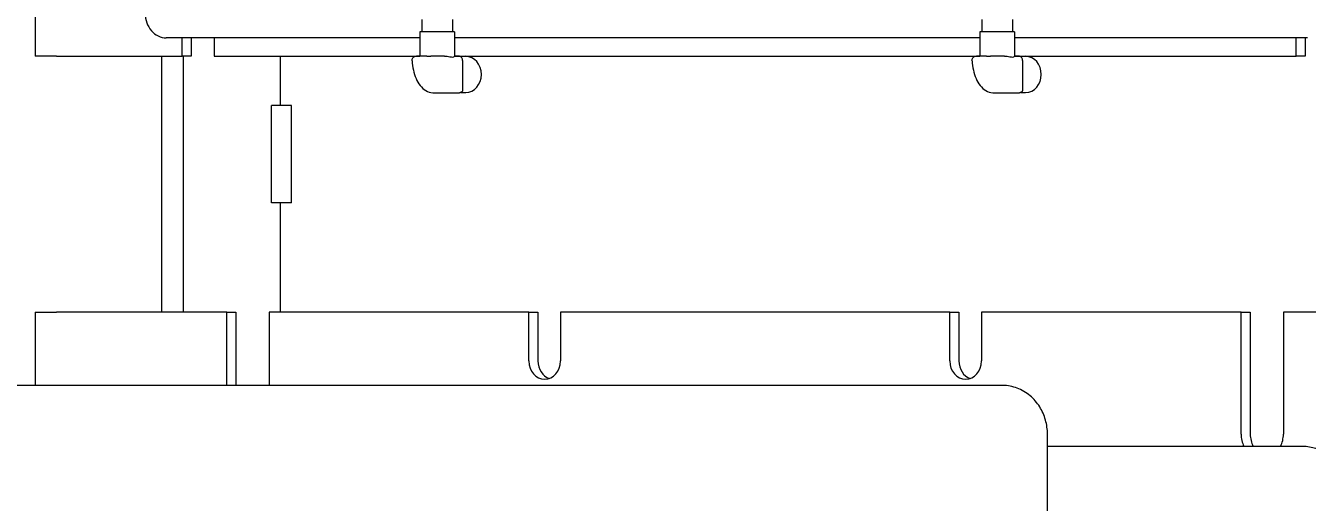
# Model space of a CAD drawing. Header units: inches. Extents: x 19 to 503, y 7 to 322.
# Drawn here: x 367.27 to 380.4, y 112.8 to 117.68 of the extents above; entities that cross this region are included whole.
import ezdxf

# ---------------------------------------------------------------- set-up
doc = ezdxf.new("R2010")
doc.units = ezdxf.units.IN
doc.header["$LTSCALE"] = 15
doc.header["$MEASUREMENT"] = 0
doc.layers.add('Dimension (ANSI)', color=7, linetype='Continuous', lineweight=25)
doc.layers.add('Visible (ANSI)', color=7, linetype='Continuous', lineweight=50)
doc.styles.add('MEMCOR Medium', font='arial.ttf')
doc.dimstyles.new('Default (ANSI)', dxfattribs={"dimscale": 15, "dimtxt": 0.15, "dimasz": 0.098425, "dimexe": 0.125, "dimexo": 0.0625, "dimgap": 0.031496, "dimtad": 0, "dimtih": 1, "dimtoh": 1, "dimdec": 4, "dimrnd": 1e-08, "dimzin": 3, "dimdsep": 46, "dimlunit": 5, "dimtxsty": 'MEMCOR Medium', "dimcen": 0.09, "dimdle": 0.393701, "dimclrd": 256, "dimclre": 256, "dimclrt": 256, "dimadec": 0, "dimazin": 1, "dimtfac": 0.8, "dimtofl": 0, "dimtmove": 0, "dimatfit": 3, "dimfxl": 1, "dimfrac": 1, "dimtolj": 1, "dimtzin": 4, "dimlwd": -1, "dimlwe": -1, "dimarcsym": 0})

# ---------------------------------------------------------------- blocks, each defined once
blk = doc.blocks.new('*D25')
at = {"layer": 'Defpoints', "color": 0, "transparency": 16777216}
for p in [(385.971, 149.759), (323.549, 58.491), (366.383, 58.491)]:
    blk.add_point(p, dxfattribs=at)
at = {"layer": 'Dimension (ANSI)', "transparency": 16777216}
for p, q in [((385.034, 149.759), (321.674, 149.759)), ((323.549, 148.283), (323.549, 114.595)), ((323.549, 59.968), (323.549, 95.474)), ((365.446, 58.491), (321.674, 58.491))]:
    blk.add_line(p, q, dxfattribs=at)
for points in [[(323.303, 148.283), (323.795, 148.283), (323.549, 149.759)], [(323.303, 59.968), (323.795, 59.968), (323.549, 58.491)]]:
    blk.add_solid(points, dxfattribs=at)
at = {"layer": 'Dimension (ANSI)', "transparency": 16777216, "char_height": 2.25, "attachment_point": 5, "style": 'MEMCOR Medium'}
for s, insert in [('\\A1; \\fArial|b0|i0;91{\\H0.8x;\\S1#4;} in', (323.549, 107.33)), ('\\A1;[2318.2 mm]{\\P\\fArial|b0|i0;SHIPPING\\P\\fArial|b0|i0;HEIGHT\\P\\fArial|b0|i0;REF.}', (323.549, 97.769))]:
    blk.add_mtext(s, dxfattribs=dict(at, insert=insert))

msp = doc.modelspace()

# ---------------------------------------------------------------- linework, layer by layer
at = {"layer": 'Visible (ANSI)', "linetype": 'Continuous', "lineweight": 18}
for p, q in [((367.36795, 119.86937), (367.36795, 117.36937)), ((371.32938, 117.74433), (371.32938, 117.61933)), ((371.64334, 117.74433), (371.64334, 117.61933)), ((377.06674, 117.74433), (377.06674, 117.61933)), ((377.3807, 117.74433), (377.3807, 117.61933)), ((371.30886, 117.55687), (368.70993, 117.55687)), ((368.87132, 117.36937), (368.87132, 117.55687)), ((368.96507, 117.55687), (368.96507, 117.36937)), ((369.20041, 117.55687), (369.20041, 117.36937)), ((371.66386, 117.61933), (371.30886, 117.61933)), ((371.30886, 117.61933), (371.30886, 117.36933)), ((371.66386, 117.61933), (371.66386, 117.36869)), ((377.04622, 117.55687), (371.66386, 117.55687)), ((377.40122, 117.61933), (377.04622, 117.61933)), ((377.04622, 117.61933), (377.04622, 117.36933)), ((377.40122, 117.61933), (377.40122, 117.36869)), ((380.40127, 117.55687), (377.40122, 117.55687)), ((380.28554, 117.36937), (380.28554, 117.55687)), ((380.37929, 117.55687), (380.37929, 117.36937)), ((367.5867, 117.36937), (367.36795, 117.36937)), ((367.5867, 117.36937), (368.87132, 117.36937)), ((368.66487, 114.74437), (368.66487, 117.36937)), ((368.96507, 117.36937), (368.87132, 117.36937)), ((368.88138, 117.36937), (368.88138, 114.74437)), ((369.20041, 117.36937), (371.30886, 117.36937)), ((369.88138, 116.86437), (369.88138, 117.36937)), ((371.37797, 117.36933), (371.27306, 117.36933)), ((371.52374, 117.36933), (371.41882, 117.36933)), ((371.56032, 117.36933), (371.52374, 117.36933)), ((371.66386, 117.36937), (377.04622, 117.36937)), ((371.70032, 117.36933), (371.66386, 117.36933)), ((371.71531, 117.36709), (371.77748, 117.36709)), ((371.74657, 117.32308), (371.74657, 117.0244)), ((377.11533, 117.36933), (377.01041, 117.36933)), ((377.2611, 117.36933), (377.15618, 117.36933)), ((377.29768, 117.36933), (377.2611, 117.36933)), ((377.40122, 117.36937), (380.28554, 117.36937)), ((377.43768, 117.36933), (377.40122, 117.36933)), ((377.45267, 117.36709), (377.51483, 117.36709)), ((377.48393, 117.32308), (377.48393, 117.0244)), ((380.37929, 117.36937), (380.28554, 117.36937)), ((371.4449, 116.99433), (371.71544, 116.99433)), ((371.72784, 116.99658), (371.77748, 116.99658)), ((377.18226, 116.99433), (377.4528, 116.99433)), ((377.4652, 116.99658), (377.51483, 116.99658)), ((369.99378, 116.86437), (369.78763, 116.86437)), ((369.78763, 115.86437), (369.78763, 116.86437)), ((369.99378, 115.86437), (369.99378, 116.86437)), ((369.99378, 115.86437), (369.78763, 115.86437)), ((369.88138, 114.74437), (369.88138, 115.86437)), ((367.36795, 114.74437), (367.5867, 114.74437)), ((367.36795, 114.74437), (367.36795, 113.99437)), ((369.33031, 114.74437), (367.5867, 114.74437)), ((369.33031, 113.99437), (369.33031, 114.74437)), ((369.33031, 114.74437), (369.42406, 114.74437)), ((369.42406, 114.74437), (369.42406, 113.99437)), ((372.42419, 114.74437), (369.76333, 114.74437)), ((369.76333, 114.74437), (369.76333, 113.99437)), ((372.42419, 114.24437), (372.42419, 114.74437)), ((372.42419, 114.74437), (372.51794, 114.74437)), ((372.51794, 114.74437), (372.51794, 114.24437)), ((376.737, 114.74437), (372.74895, 114.74437)), ((372.74895, 114.74437), (372.74895, 114.24437)), ((376.737, 114.24437), (376.737, 114.74437)), ((376.737, 114.74437), (376.83075, 114.74437)), ((376.83075, 114.74437), (376.83075, 114.24437)), ((379.72262, 114.74437), (377.06176, 114.74437)), ((377.06176, 114.74437), (377.06176, 114.24437)), ((379.72262, 113.49437), (379.72262, 114.74437)), ((379.72262, 114.74437), (379.81637, 114.74437)), ((379.81637, 114.74437), (379.81637, 113.49437)), ((381.89925, 114.74437), (380.15563, 114.74437)), ((380.15563, 114.74437), (380.15563, 113.49437)), ((377.14678, 113.99437), (364.58941, 113.99437)), ((377.27178, 113.99437), (377.14678, 113.99437)), ((377.73829, 96.74437), (377.73829, 113.49437)), ((380.33877, 113.36937), (377.73829, 113.36937))]:
    msp.add_line(p, q, dxfattribs=at)
msp.add_arc((380.33877, 112.86937), 0.5, 0, 90, dxfattribs=at)
for centre, major_axis, start_param, end_param in [((368.70993, 117.80687), (0, -0.25), 4.71238898, 6.28318531), ((371.77748, 117.18183), (0, -0.18526), 0, 3.14159265), ((377.51483, 117.18183), (0, -0.18526), 0, 3.14159265), ((372.58657, 114.24437), (0, -0.1875), 4.71238898, 7.85398163), ((372.68032, 114.24437), (0, -0.1875), 4.71238898, 5.99034254), ((376.89938, 114.24437), (0, -0.1875), 4.71238898, 7.85398163), ((376.99313, 114.24437), (0, -0.1875), 4.71238898, 5.99034254), ((379.93913, 113.49437), (0, 0.25), 1.57079633, 2.0943951), ((380.03288, 113.49437), (0, -0.25), 4.71238898, 5.23598776), ((379.93913, 113.49437), (0, -0.25), 1.04719755, 1.57079633)]:
    msp.add_ellipse(centre, major_axis=major_axis, ratio=0.8660254, start_param=start_param, end_param=end_param, dxfattribs=at)
for points, knots in [([(371.22785, 117.32109), (371.22759, 117.32477), (371.22769, 117.32872), (371.22912, 117.33715), (371.2305, 117.34169), (371.23512, 117.3505), (371.23833, 117.35474), (371.246, 117.36147), (371.25024, 117.36406), (371.2593, 117.36774), (371.26419, 117.3688), (371.2703, 117.36928), (371.27169, 117.36933), (371.27306, 117.36933)], [-0.0996467033, -0.0996467033, -0.0996467033, -0.0996467033, -0.0797173627, -0.0797173627, -0.059788022, -0.059788022, -0.0404369291, -0.0404369291, -0.0233806816, -0.0233806816, -0.0053942126, -0.0053942126, 0, 0, 0, 0]), ([(371.22785, 117.32109), (371.23016, 117.28857), (371.2348, 117.25659), (371.24864, 117.19568), (371.25784, 117.16676), (371.2808, 117.11362), (371.29454, 117.08939), (371.32737, 117.04711), (371.34655, 117.02894), (371.39056, 117.00305), (371.41536, 116.99514), (371.44216, 116.99435), (371.44353, 116.99433), (371.4449, 116.99433)], [1.71152429, 1.71152429, 1.71152429, 1.71152429, 1.99753796, 1.99753796, 2.28355164, 2.28355164, 2.56956531, 2.56956531, 2.85557898, 2.85557898, 3.12698871, 3.12698871, 3.14159265, 3.14159265, 3.14159265, 3.14159265]), ([(371.37797, 117.36933), (371.38437, 117.36938), (371.391, 117.36929), (371.39761, 117.36929), (371.40423, 117.36929), (371.41138, 117.36938), (371.41882, 117.36933)], [1.118517942, 1.118517942, 1.118517942, 1.118517942, 1.176718059, 1.176718059, 1.176718059, 1.234918175, 1.234918175, 1.234918175, 1.234918175]), ([(371.56032, 117.36933), (371.56952, 117.36934), (371.57847, 117.36852), (371.60847, 117.3645), (371.627, 117.36006), (371.64008, 117.36006), (371.65316, 117.36006), (371.66124, 117.3645), (371.66368, 117.3679), (371.66386, 117.36835), (371.66386, 117.36869)], [2.000751798, 2.000751798, 2.000751798, 2.000751798, 2.079672535, 2.079672535, 2.279000165, 2.279000165, 2.279000165, 2.478327794, 2.478327794, 2.514238801, 2.514238801, 2.514238801, 2.514238801]), ([(371.74657, 117.32308), (371.74657, 117.32747), (371.74604, 117.33204), (371.74346, 117.34128), (371.74137, 117.34595), (371.7356, 117.35429), (371.73198, 117.35796), (371.72392, 117.3637), (371.71953, 117.36579), (371.71052, 117.36858), (371.70592, 117.36922), (371.70111, 117.36933), (371.70071, 117.36933), (371.70032, 117.36933)], [-1.04719755, -1.04719755, -1.04719755, -1.04719755, -0.83775804, -0.83775804, -0.62831853, -0.62831853, -0.42703691, -0.42703691, -0.2282757, -0.2282757, -0.01883619, -0.01883619, 0, 0, 0, 0]), ([(376.96521, 117.32109), (376.96495, 117.32477), (376.96504, 117.32872), (376.96648, 117.33715), (376.96785, 117.34169), (376.97248, 117.3505), (376.97568, 117.35474), (376.98336, 117.36147), (376.9876, 117.36406), (376.99665, 117.36774), (377.00155, 117.3688), (377.00765, 117.36928), (377.00905, 117.36933), (377.01041, 117.36933)], [-0.0996467033, -0.0996467033, -0.0996467033, -0.0996467033, -0.0797173627, -0.0797173627, -0.059788022, -0.059788022, -0.0404369291, -0.0404369291, -0.0233806816, -0.0233806816, -0.0053942126, -0.0053942126, 0, 0, 0, 0]), ([(376.96521, 117.32109), (376.96751, 117.28857), (376.97215, 117.25659), (376.986, 117.19568), (376.99519, 117.16676), (377.01816, 117.11362), (377.0319, 117.08939), (377.06473, 117.04711), (377.08391, 117.02894), (377.12792, 117.00305), (377.15272, 116.99514), (377.17952, 116.99435), (377.18089, 116.99433), (377.18226, 116.99433)], [1.71152429, 1.71152429, 1.71152429, 1.71152429, 1.99753796, 1.99753796, 2.28355164, 2.28355164, 2.56956531, 2.56956531, 2.85557898, 2.85557898, 3.12698871, 3.12698871, 3.14159265, 3.14159265, 3.14159265, 3.14159265]), ([(377.11533, 117.36933), (377.12173, 117.36938), (377.12835, 117.36929), (377.13497, 117.36929), (377.14158, 117.36929), (377.14874, 117.36938), (377.15618, 117.36933)], [1.118517942, 1.118517942, 1.118517942, 1.118517942, 1.176718059, 1.176718059, 1.176718059, 1.234918175, 1.234918175, 1.234918175, 1.234918175]), ([(377.29768, 117.36933), (377.30688, 117.36934), (377.31583, 117.36852), (377.34583, 117.3645), (377.36436, 117.36006), (377.37744, 117.36006), (377.39052, 117.36006), (377.3986, 117.3645), (377.40103, 117.3679), (377.40122, 117.36835), (377.40121, 117.36869)], [2.000751798, 2.000751798, 2.000751798, 2.000751798, 2.079672535, 2.079672535, 2.279000165, 2.279000165, 2.279000165, 2.478327794, 2.478327794, 2.514238801, 2.514238801, 2.514238801, 2.514238801]), ([(377.48393, 117.32308), (377.48393, 117.32747), (377.4834, 117.33204), (377.48081, 117.34128), (377.47873, 117.34595), (377.47296, 117.35429), (377.46934, 117.35796), (377.46128, 117.3637), (377.45689, 117.36579), (377.44788, 117.36858), (377.44328, 117.36922), (377.43847, 117.36933), (377.43807, 117.36933), (377.43768, 117.36933)], [-1.04719755, -1.04719755, -1.04719755, -1.04719755, -0.83775804, -0.83775804, -0.62831853, -0.62831853, -0.42703691, -0.42703691, -0.2282757, -0.2282757, -0.01883619, -0.01883619, 0, 0, 0, 0]), ([(371.74657, 117.0244), (371.74657, 117.0212), (371.74602, 117.01793), (371.74407, 117.01199), (371.74267, 117.00939), (371.7394, 117.00468), (371.73754, 117.00284), (371.73348, 116.99941), (371.73154, 116.99834), (371.7272, 116.99616), (371.72556, 116.99574), (371.72199, 116.99478), (371.72095, 116.99469), (371.71926, 116.99448), (371.71872, 116.99444), (371.71774, 116.99438), (371.71736, 116.99437), (371.71665, 116.99435), (371.71635, 116.99434), (371.71585, 116.99434), (371.71564, 116.99433), (371.71544, 116.99433)], [0.0430406362, 0.0430406362, 0.0430406362, 0.0430406362, 0.0434898537, 0.0434898537, 0.0439623928, 0.0439623928, 0.0445596211, 0.0445596211, 0.0454601413, 0.0454601413, 0.0470974462, 0.0470974462, 0.0501170551, 0.0501170551, 0.0531762755, 0.0531762755, 0.0568948483, 0.0568948483, 0.0612500798, 0.0612500798, 0.0648167937, 0.0648167937, 0.0648167937, 0.0648167937]), ([(377.48393, 117.0244), (377.48393, 117.0212), (377.48338, 117.01793), (377.48143, 117.01199), (377.48002, 117.00939), (377.47676, 117.00468), (377.4749, 117.00284), (377.47084, 116.99941), (377.4689, 116.99834), (377.46456, 116.99616), (377.46292, 116.99574), (377.45934, 116.99478), (377.45831, 116.99469), (377.45661, 116.99448), (377.45608, 116.99444), (377.45509, 116.99438), (377.45472, 116.99437), (377.45401, 116.99435), (377.45371, 116.99434), (377.4532, 116.99434), (377.453, 116.99433), (377.4528, 116.99433)], [0.0430406362, 0.0430406362, 0.0430406362, 0.0430406362, 0.0434898537, 0.0434898537, 0.0439623928, 0.0439623928, 0.0445596211, 0.0445596211, 0.0454601413, 0.0454601413, 0.0470974462, 0.0470974462, 0.0501170551, 0.0501170551, 0.0531762755, 0.0531762755, 0.0568948483, 0.0568948483, 0.0612500798, 0.0612500798, 0.0648167937, 0.0648167937, 0.0648167937, 0.0648167937]), ([(377.73829, 113.49437), (377.73829, 113.54322), (377.73164, 113.59208), (377.70505, 113.6866), (377.68508, 113.73227), (377.632, 113.81664), (377.59883, 113.85534), (377.52074, 113.92086), (377.47579, 113.94765), (377.38122, 113.98325), (377.33212, 113.993), (377.27906, 113.99432), (377.27542, 113.99437), (377.27178, 113.99437)], [6.28318531, 6.28318531, 6.28318531, 6.28318531, 6.59734457, 6.59734457, 6.91150384, 6.91150384, 7.2256631, 7.2256631, 7.5388103, 7.5388103, 7.83236453, 7.83236453, 7.85398163, 7.85398163, 7.85398163, 7.85398163])]:
    msp.add_open_spline(points, degree=3, knots=knots, dxfattribs=at)

# ---------------------------------------------------------------- dimensions: what is measured, and where the dimension line sits
at = {"layer": 'Dimension (ANSI)'}
dim = msp.add_linear_dim(base=(323.54898, 58.49137), p1=(385.97105, 149.75937), p2=(366.3834, 58.49137), angle=90, text=' \\fArial|b0|i0;<> in\\X[2318.2 mm]{\\P\\fArial|b0|i0;SHIPPING\\P\\fArial|b0|i0;HEIGHT\\P\\fArial|b0|i0;REF.}', dimstyle='Default (ANSI)', override={"dimgap": 0.031496, "dimdec": 4, "dimpost": '', "dimtol": 0, "dimlim": 0, "dimtp": 0, "dimtm": 0, "dimtdec": 2, "dimatfit": 1}, dxfattribs=at)
dim.commit()
dim.dimension.update_dxf_attribs({"geometry": '*D25', "text_midpoint": (323.54898, 105.03432), "dimtype": 160})

doc.saveas('drawing.dxf')
